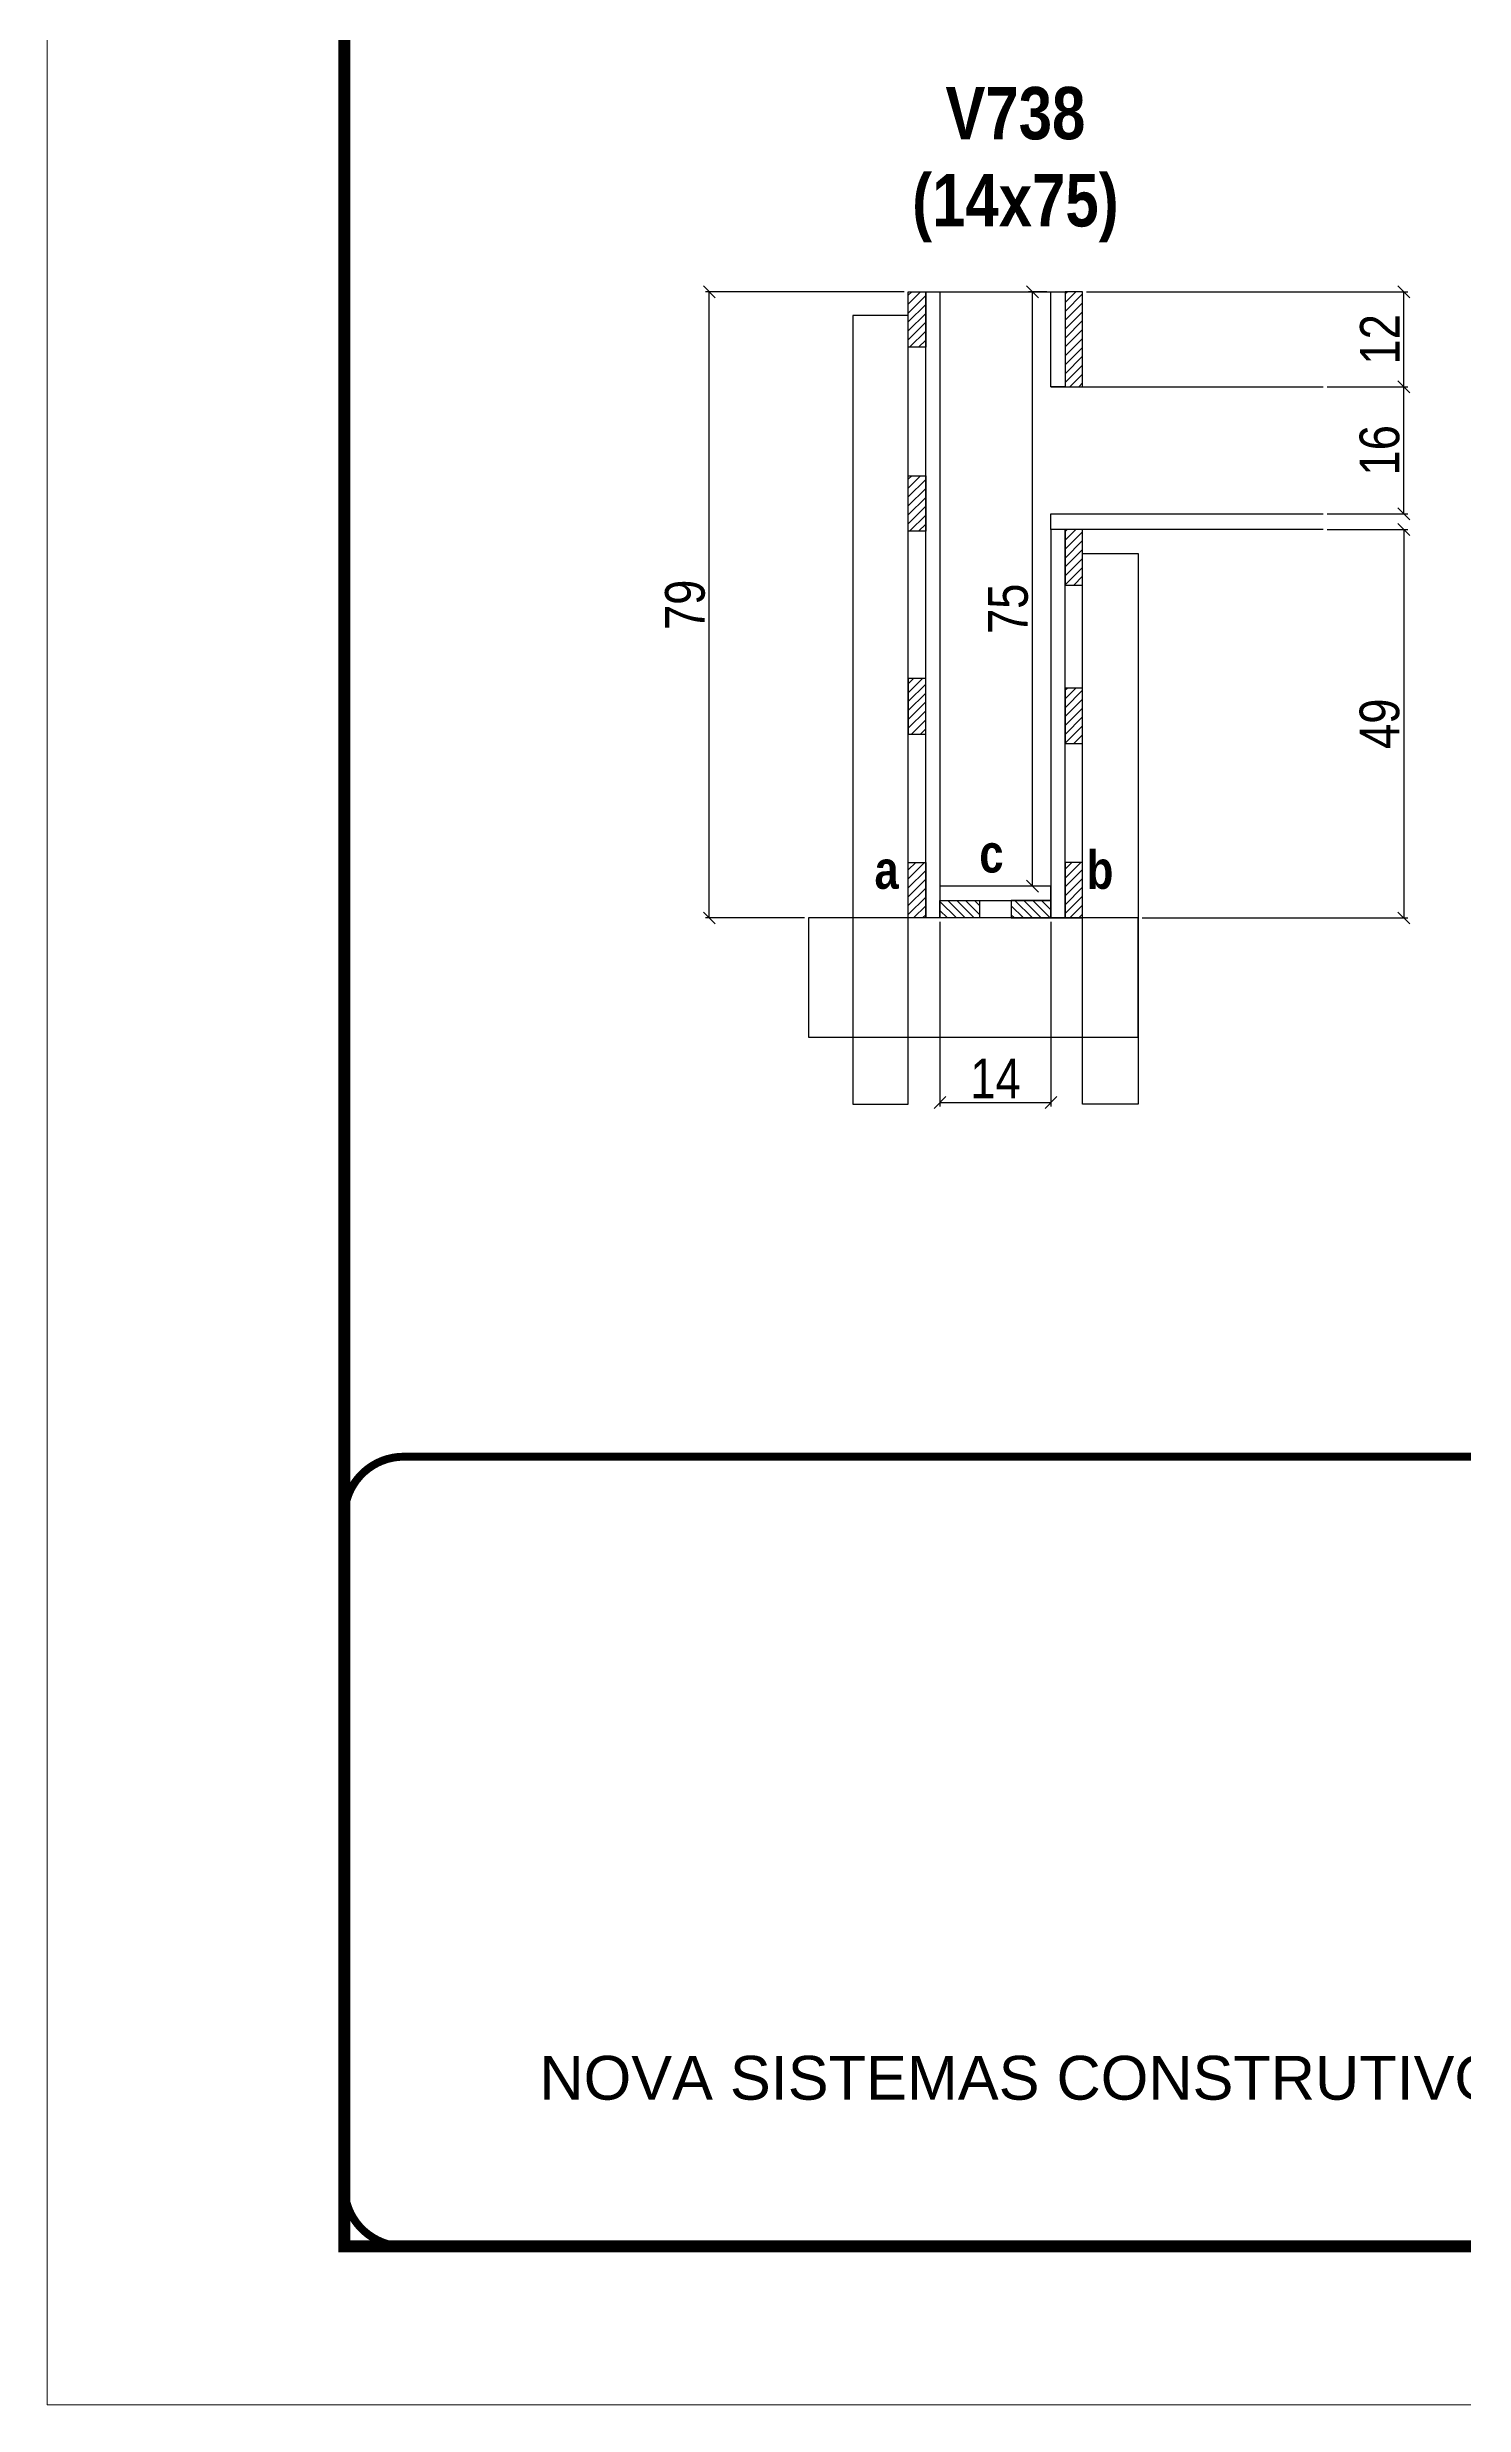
# Model space of a CAD drawing. Extents: x 3309 to 9563, y -2522 to 14608.
# Drawn here: x 8078 to 8435, y 11261 to 11856 of the extents above; entities that cross this region are included whole.
import ezdxf

# ---------------------------------------------------------------- set-up
doc = ezdxf.new("R2010")
doc.units = 0
doc.linetypes.add('CONTINUO', pattern=[0])
doc.linetypes.add('DASHED', pattern=[0.75, 0.5, -0.25])
for name, color, linetype, lineweight in [('CONCRETO', 251, 'Continuous', 25), ('Folhas', 255, 'Continuous', 9), ('SARRAFO DE PRESSAO', 251, 'DASHED', 9)]:
    doc.layers.add(name, color=color, linetype=linetype, lineweight=lineweight)
for name, color, linetype in [('COTA', 241, 'Continuous'), ('detalhes', 4, 'Continuous'), ('NOMENCLATURA', 7, 'Continuous'), ('Painéis', 200, 'Continuous'), ('SARR_2.2x7', 40, 'Continuous'), ('SARR_3.5x7', 81, 'Continuous')]:
    doc.layers.add(name, color=color, linetype=linetype)
doc.styles.add('ARIAL', font='arial.ttf')
doc.styles.add('COTA TECNICA 2X', font='techl___.ttf', dxfattribs={"height": 10})
doc.styles.add('TECNICA', font='techb___.ttf', dxfattribs={"height": 10})
doc.dimstyles.new('SECAO', dxfattribs={"dimscale": 0.333333, "dimtxt": 5, "dimasz": 9, "dimexe": 3, "dimexo": 3, "dimgap": 3, "dimtad": 1, "dimdec": 1, "dimlfac": 0.5, "dimzin": 12, "dimdsep": 46, "dimtxsty": 'COTA TECNICA 2X', "dimblk1": 'OBLIQUE', "dimblk2": 'OBLIQUE', "dimsah": 1, "dimcen": 0.9, "dimclrd": 4, "dimclre": 4, "dimclrt": 240, "dimadec": 1, "dimazin": 3, "dimtfac": 1, "dimtdec": 1, "dimtmove": 0, "dimatfit": 3, "dimfxl": 1, "dimtolj": 1, "dimtzin": 12, "dimarcsym": 0})
pattern_1 = [(45, (-115227.018, -21488.0766), (-1.122532015, 1.122532015), [])]

# ---------------------------------------------------------------- blocks, each defined once
blk = doc.blocks.new('9999999999')
at = {"color": 30, "linetype": 'CONTINUO', "const_width": 2}
blk.add_lwpolyline([(99583.98, 34230.21), (99583.98, 34414.45, 0.414214), (99568.98, 34429.45), (98228.98, 34429.45, 0.414214), (98213.98, 34414.45), (98213.98, 34245.21, 0.414214), (98228.98, 34230.21), (99583.98, 34230.21)], format="xyb", dxfattribs=at)
at = {"layer": 'Folhas'}
blk.add_lwpolyline([(98138.98, 34190.21), (99623.98, 34190.21), (99623.98, 35240.21), (98138.98, 35240.21)], close=True, dxfattribs=at)
at = {"layer": 'Folhas', "color": 30, "const_width": 3}
blk.add_lwpolyline([(98213.98, 34230.21), (99583.98, 34230.21), (99583.98, 35200.21), (98213.98, 35200.21)], close=True, dxfattribs=at)
at = {"color": 7, "linetype": 'Continuous', "ltscale": 5, "style": 'ARIAL'}
blk.add_text('NOVA SISTEMAS CONSTRUTIVOS', height=11.0592, dxfattribs=at).set_placement((98263.19, 34267.21))
blk = doc.blocks.new('_Oblique')
at = {"color": 0, "linetype": 'ByBlock', "lineweight": -2}
blk.add_line((-0.5, -0.5), (0.5, 0.5), dxfattribs=at)
blk = doc.blocks.new('*D281')
at = {"layer": 'COTA', "color": 4, "lineweight": -2, "transparency": 16777216}
for p, q in [((8400.85, 11733.88), (8421.2, 11733.88)), ((8420.2, 11733.88), (8420.2, 11635.88)), ((8354.15, 11635.88), (8421.2, 11635.88))]:
    blk.add_line(p, q, dxfattribs=at)
at = {"layer": 'Defpoints', "color": 0, "transparency": 16777216}
for p in [(8399.85, 11733.88), (8353.15, 11635.88, 0), (8420.2, 11635.88)]:
    blk.add_point(p, dxfattribs=at)
at = {"layer": 'COTA', "color": 4, "lineweight": -2, "transparency": 16777216, "xscale": 3, "yscale": 3, "zscale": 3}
for p, rotation in [((8420.2, 11733.88), 90), ((8420.2, 11635.88), 270)]:
    blk.add_blockref('_Oblique', p, dxfattribs=dict(at, rotation=rotation))
at = {"layer": 'COTA', "color": 240, "transparency": 16777216, "insert": (8414.1, 11684.88), "char_height": 10, "attachment_point": 5, "rotation": 90, "style": 'COTA TECNICA 2X'}
blk.add_mtext('\\A1;49', dxfattribs=at)
blk = doc.blocks.new('*D282')
at = {"layer": 'COTA', "color": 4, "lineweight": -2, "transparency": 16777216}
for p, q in [((8330.15, 11793.88), (8325.48, 11793.88)), ((8326.48, 11643.88), (8326.48, 11793.88)), ((8330.15, 11643.88), (8325.48, 11643.88))]:
    blk.add_line(p, q, dxfattribs=at)
at = {"layer": 'Defpoints', "color": 0, "transparency": 16777216}
for p in [(8326.48, 11793.88), (8331.15, 11793.88), (8331.15, 11643.88)]:
    blk.add_point(p, dxfattribs=at)
at = {"layer": 'COTA', "color": 4, "lineweight": -2, "transparency": 16777216, "xscale": 3, "yscale": 3, "zscale": 3}
for p, rotation in [((8326.48, 11793.88), 90), ((8326.48, 11643.88), 270)]:
    blk.add_blockref('_Oblique', p, dxfattribs=dict(at, rotation=rotation))
at = {"layer": 'COTA', "color": 240, "transparency": 16777216, "insert": (8320.37, 11713.88), "char_height": 10, "attachment_point": 5, "rotation": 90, "style": 'COTA TECNICA 2X'}
blk.add_mtext('\\A1;75', dxfattribs=at)
blk = doc.blocks.new('*D283')
at = {"layer": 'COTA', "color": 4, "lineweight": -2, "transparency": 16777216}
for p, q in [((8400.85, 11769.88), (8421.2, 11769.88)), ((8420.2, 11737.88), (8420.2, 11769.88)), ((8400.85, 11737.88), (8421.2, 11737.88))]:
    blk.add_line(p, q, dxfattribs=at)
at = {"layer": 'Defpoints', "color": 0, "transparency": 16777216}
for p in [(8399.85, 11769.88), (8420.2, 11769.88), (8399.85, 11737.88)]:
    blk.add_point(p, dxfattribs=at)
at = {"layer": 'COTA', "color": 4, "lineweight": -2, "transparency": 16777216, "xscale": 3, "yscale": 3, "zscale": 3}
for p, rotation in [((8420.2, 11769.88), 90), ((8420.2, 11737.88), 270)]:
    blk.add_blockref('_Oblique', p, dxfattribs=dict(at, rotation=rotation))
at = {"layer": 'COTA', "color": 240, "transparency": 16777216, "insert": (8414.1, 11753.88), "char_height": 10, "attachment_point": 5, "rotation": 90, "style": 'COTA TECNICA 2X'}
blk.add_mtext('\\A1;16', dxfattribs=at)
blk = doc.blocks.new('*D284')
at = {"layer": 'COTA', "color": 4, "lineweight": -2, "transparency": 16777216}
for p, q in [((8340.15, 11793.88), (8421.2, 11793.88)), ((8420.2, 11769.88), (8420.2, 11793.88)), ((8400.85, 11769.88), (8421.2, 11769.88))]:
    blk.add_line(p, q, dxfattribs=at)
at = {"layer": 'Defpoints', "color": 0, "transparency": 16777216}
for p in [(8339.15, 11793.88), (8420.2, 11793.88), (8399.85, 11769.88)]:
    blk.add_point(p, dxfattribs=at)
at = {"layer": 'COTA', "color": 4, "lineweight": -2, "transparency": 16777216, "xscale": 3, "yscale": 3, "zscale": 3}
for p, rotation in [((8420.2, 11793.88), 90), ((8420.2, 11769.88), 270)]:
    blk.add_blockref('_Oblique', p, dxfattribs=dict(at, rotation=rotation))
at = {"layer": 'COTA', "color": 240, "transparency": 16777216, "insert": (8414.14, 11781.88), "char_height": 10, "attachment_point": 5, "rotation": 90, "style": 'COTA TECNICA 2X'}
blk.add_mtext('\\A1;12', dxfattribs=at)
blk = doc.blocks.new('*D285')
at = {"layer": 'COTA', "color": 4, "lineweight": -2, "transparency": 16777216}
for p, q in [((8303.15, 11634.88), (8303.15, 11588.34)), ((8331.15, 11634.88), (8331.15, 11588.34)), ((8303.15, 11589.34), (8331.15, 11589.34))]:
    blk.add_line(p, q, dxfattribs=at)
at = {"layer": 'Defpoints', "color": 0, "transparency": 16777216}
for p in [(8303.15, 11635.88), (8331.15, 11635.88), (8331.15, 11589.34)]:
    blk.add_point(p, dxfattribs=at)
at = {"layer": 'COTA', "color": 4, "lineweight": -2, "transparency": 16777216, "xscale": 3, "yscale": 3, "zscale": 3, "rotation": 180}
blk.add_blockref('_Oblique', (8303.15, 11589.34), dxfattribs=at)
at = {"layer": 'COTA', "color": 4, "lineweight": -2, "transparency": 16777216, "xscale": 3, "yscale": 3, "zscale": 3}
blk.add_blockref('_Oblique', (8331.15, 11589.34), dxfattribs=at)
at = {"layer": 'COTA', "color": 240, "transparency": 16777216, "insert": (8317.15, 11595.41), "char_height": 10, "attachment_point": 5, "style": 'COTA TECNICA 2X'}
blk.add_mtext('\\A1;14', dxfattribs=at)
blk = doc.blocks.new('*D286')
at = {"layer": 'COTA', "color": 4, "lineweight": -2, "transparency": 16777216}
for p, q in [((8294.15, 11793.88), (8243.95, 11793.88)), ((8244.95, 11635.88), (8244.95, 11793.88)), ((8268.97, 11635.88), (8243.95, 11635.88))]:
    blk.add_line(p, q, dxfattribs=at)
at = {"layer": 'Defpoints', "color": 0, "transparency": 16777216}
for p in [(8244.95, 11793.88), (8295.15, 11793.88), (8269.97, 11635.88)]:
    blk.add_point(p, dxfattribs=at)
at = {"layer": 'COTA', "color": 4, "lineweight": -2, "transparency": 16777216, "xscale": 3, "yscale": 3, "zscale": 3}
for p, rotation in [((8244.95, 11793.88), 90), ((8244.95, 11635.88), 270)]:
    blk.add_blockref('_Oblique', p, dxfattribs=dict(at, rotation=rotation))
at = {"layer": 'COTA', "color": 240, "transparency": 16777216, "insert": (8238.85, 11714.88), "char_height": 10, "attachment_point": 5, "rotation": 90, "style": 'COTA TECNICA 2X'}
blk.add_mtext('\\A1;79', dxfattribs=at)

msp = doc.modelspace()

# ---------------------------------------------------------------- hatches: boundary and pattern name
at = {"layer": 'SARR_2.2x7'}
h = msp.add_hatch(dxfattribs=at)
h.set_pattern_fill('ANSI31', color=256, scale=0.5)
h.set_pattern_definition([(45, (-115227.018, -21441.6627), (-1.122532015, 1.122532015), [])])
h.paths.add_polyline_path([(8295.15, 11779.88), (8299.55, 11779.88), (8299.55, 11793.88), (8295.15, 11793.88)])
h = msp.add_hatch(dxfattribs=at)
h.set_pattern_fill('ANSI31', color=256, scale=0.5)
h.set_pattern_definition([(45, (-115217.018, -21441.6627), (-1.122532015, 1.122532015), [])])
h.paths.add_polyline_path([(8339.15, 11769.88), (8334.75, 11769.88), (8334.75, 11793.88), (8339.15, 11793.88)])
h = msp.add_hatch(dxfattribs=at)
h.set_pattern_fill('ANSI31', color=256, scale=0.5)
h.set_pattern_definition(pattern_1)
h.paths.add_polyline_path([(8295.15, 11733.46), (8299.55, 11733.46), (8299.55, 11747.46), (8295.15, 11747.46)])
h = msp.add_hatch(dxfattribs=at)
h.set_pattern_fill('ANSI31', color=256, scale=0.5)
h.set_pattern_definition([(45, (-115217.018, -21501.6627), (-1.122532015, 1.122532015), [])])
h.paths.add_polyline_path([(8339.15, 11719.88), (8334.75, 11719.88), (8334.75, 11733.88), (8339.15, 11733.88)])
h = msp.add_hatch(dxfattribs=at)
h.set_pattern_fill('ANSI31', color=256, scale=0.5)
h.set_pattern_definition(pattern_1)
h.paths.add_polyline_path([(8295.15, 11696.29), (8299.55, 11696.29), (8299.55, 11682.29), (8295.15, 11682.29)])
h = msp.add_hatch(dxfattribs=at)
h.set_pattern_fill('ANSI31', color=256, scale=0.5)
h.set_pattern_definition([(45, (-115217.018, -21541.6627), (-1.122532015, 1.122532015), [])])
h.paths.add_polyline_path([(8339.15, 11679.88), (8334.75, 11679.88), (8334.75, 11693.88), (8339.15, 11693.88)])
h = msp.add_hatch(dxfattribs=at)
h.set_pattern_fill('ANSI31', color=256, scale=0.5)
h.set_pattern_definition([(45, (-115217.018, -21585.6627), (-1.122532015, 1.122532015), [])])
h.paths.add_polyline_path([(8295.15, 11635.88), (8299.55, 11635.88), (8299.55, 11649.88), (8295.15, 11649.88)])
h = msp.add_hatch(dxfattribs=at)
h.set_pattern_fill('ANSI31', color=256, scale=0.5)
h.set_pattern_definition([(45, (-115227.018, -21585.6627), (-1.122532015, 1.122532015), [])])
h.paths.add_polyline_path([(8339.15, 11635.88), (8334.75, 11635.88), (8334.75, 11649.88), (8339.15, 11649.88)])
h = msp.add_hatch(dxfattribs=at)
h.set_pattern_fill('ANSI31', color=256, scale=0.5, angle=90)
h.set_pattern_definition([(135, (41538.6903, -111876.2937), (-1.122532015, -1.122532015), [])])
h.paths.add_polyline_path([(8313.15, 11635.88), (8313.15, 11640.28), (8303.15, 11640.28), (8303.15, 11635.88)])
h = msp.add_hatch(dxfattribs=at)
h.set_pattern_fill('ANSI31', color=256, scale=0.5, angle=90)
h.set_pattern_definition([(135, (41528.6903, -111876.2937), (-1.122532015, -1.122532015), [])])
h.paths.add_polyline_path([(8321.15, 11640.28), (8321.15, 11635.88), (8331.15, 11635.88), (8331.15, 11640.28)])

# ---------------------------------------------------------------- linework, layer by layer
at = {"layer": 'CONCRETO', "linetype": 'Continuous'}
for p, q in [((8295.15, 11793.88), (8334.75, 11793.88)), ((8331.15, 11769.88), (8399.85, 11769.88))]:
    msp.add_line(p, q, dxfattribs=at)
at = {"layer": 'Painéis', "linetype": 'Continuous'}
for points in [[(8299.55, 11635.88), (8299.55, 11793.88), (8303.15, 11793.88), (8303.15, 11635.88)], [(8334.75, 11769.88), (8331.15, 11769.88), (8331.15, 11793.88), (8334.75, 11793.88)], [(8334.75, 11635.88), (8334.75, 11733.88), (8331.15, 11733.88), (8331.15, 11635.88)], [(8331.15, 11643.88), (8303.15, 11643.88), (8303.15, 11640.28), (8331.15, 11640.28)]]:
    msp.add_lwpolyline(points, close=True, dxfattribs=at)
at = {"layer": 'Painéis', "linetype": 'Continuous', "elevation": 0}
msp.add_lwpolyline([(8399.85, 11733.88), (8331.15, 11733.88), (8331.15, 11737.88), (8399.85, 11737.88)], dxfattribs=at)
at = {"layer": 'SARR_2.2x7'}
for points in [[(8299.55, 11793.88), (8299.55, 11779.88), (8295.15, 11779.88), (8295.15, 11793.88)], [(8334.75, 11793.88), (8334.75, 11769.88), (8339.15, 11769.88), (8339.15, 11793.88)], [(8299.55, 11747.46), (8299.55, 11733.46), (8295.15, 11733.46), (8295.15, 11747.46)], [(8334.75, 11733.88), (8334.75, 11719.88), (8339.15, 11719.88), (8339.15, 11733.88)], [(8299.55, 11682.29), (8299.55, 11696.29), (8295.15, 11696.29), (8295.15, 11682.29)], [(8334.75, 11693.88), (8334.75, 11679.88), (8339.15, 11679.88), (8339.15, 11693.88)], [(8299.55, 11649.88), (8299.55, 11635.88), (8295.15, 11635.88), (8295.15, 11649.88)], [(8334.75, 11649.88), (8334.75, 11635.88), (8339.15, 11635.88), (8339.15, 11649.88)], [(8303.15, 11640.28), (8313.15, 11640.28), (8313.15, 11635.88), (8303.15, 11635.88)], [(8331.15, 11640.28), (8321.15, 11640.28), (8321.15, 11635.88), (8331.15, 11635.88)]]:
    msp.add_lwpolyline(points, close=True, dxfattribs=at)
at = {"layer": 'SARR_3.5x7'}
for points in [[(8295.15, 11787.88), (8281.15, 11787.88), (8281.15, 11588.9), (8295.15, 11588.9)], [(8339.15, 11727.88), (8353.15, 11727.88), (8353.15, 11588.9), (8339.15, 11588.9)], [(8353.15, 11635.88), (8269.97, 11635.88), (8269.97, 11605.78), (8353.15, 11605.78)]]:
    msp.add_lwpolyline(points, close=True, dxfattribs=at)

# ---------------------------------------------------------------- block references
at = {"layer": 'SARRAFO DE PRESSAO', "color": 6, "linetype": 'ByBlock'}
msp.add_blockref('9999999999', (-90061.11, -22929.5), dxfattribs=at)

# ---------------------------------------------------------------- texts
at = {"layer": 'detalhes', "style": 'TECNICA'}
for s, p in [('c', (8313.07, 11647.35)), ('a', (8286.63, 11643.24)), ('b', (8340.19, 11643.23))]:
    msp.add_text(s, height=9.6, dxfattribs=at).set_placement(p)
at = {"layer": 'NOMENCLATURA', "insert": (8322.18, 11845.57), "char_height": 13.2, "attachment_point": 2, "style": 'TECNICA'}
msp.add_mtext_dynamic_manual_height_columns('V738\\P(14x75)', width=300.2766, gutter_width=1, heights=[0], dxfattribs=at)

# ---------------------------------------------------------------- dimensions: what is measured, and where the dimension line sits
at = {"layer": 'COTA'}
for base, p1, p2, picture, middle in [((8244.95, 11793.88), (8269.97, 11635.88), (8295.15, 11793.88), '*D286', (8238.85, 11714.88)), ((8420.2, 11793.88), (8399.85, 11769.88), (8339.15, 11793.88), '*D284', (8414.14, 11781.88)), ((8420.2, 11769.88), (8399.85, 11737.88), (8399.85, 11769.88), '*D283', (8414.1, 11753.88)), ((8420.2, 11635.88, 0), (8399.85, 11733.88), (8353.15, 11635.88), '*D281', (8414.1, 11684.88, 0))]:
    dim = msp.add_linear_dim(base=base, p1=p1, p2=p2, angle=90, dimstyle='SECAO', dxfattribs=at)
    dim.commit()
    dim.dimension.update_dxf_attribs({"geometry": picture, "text_midpoint": middle})
dim = msp.add_linear_dim(base=(8326.48, 11793.88), p1=(8331.15, 11643.88), p2=(8331.15, 11793.88), angle=90, dimstyle='SECAO', dxfattribs=at)
dim.commit()
dim.dimension.update_dxf_attribs({"geometry": '*D282', "text_midpoint": (8326.48, 11713.88), "dimtype": 160})
dim = msp.add_linear_dim(base=(8331.15, 11589.34), p1=(8303.15, 11635.88), p2=(8331.15, 11635.88), dimstyle='SECAO', dxfattribs=at)
dim.commit()
dim.dimension.update_dxf_attribs({"geometry": '*D285', "text_midpoint": (8317.15, 11595.41)})

doc.saveas('drawing.dxf')
